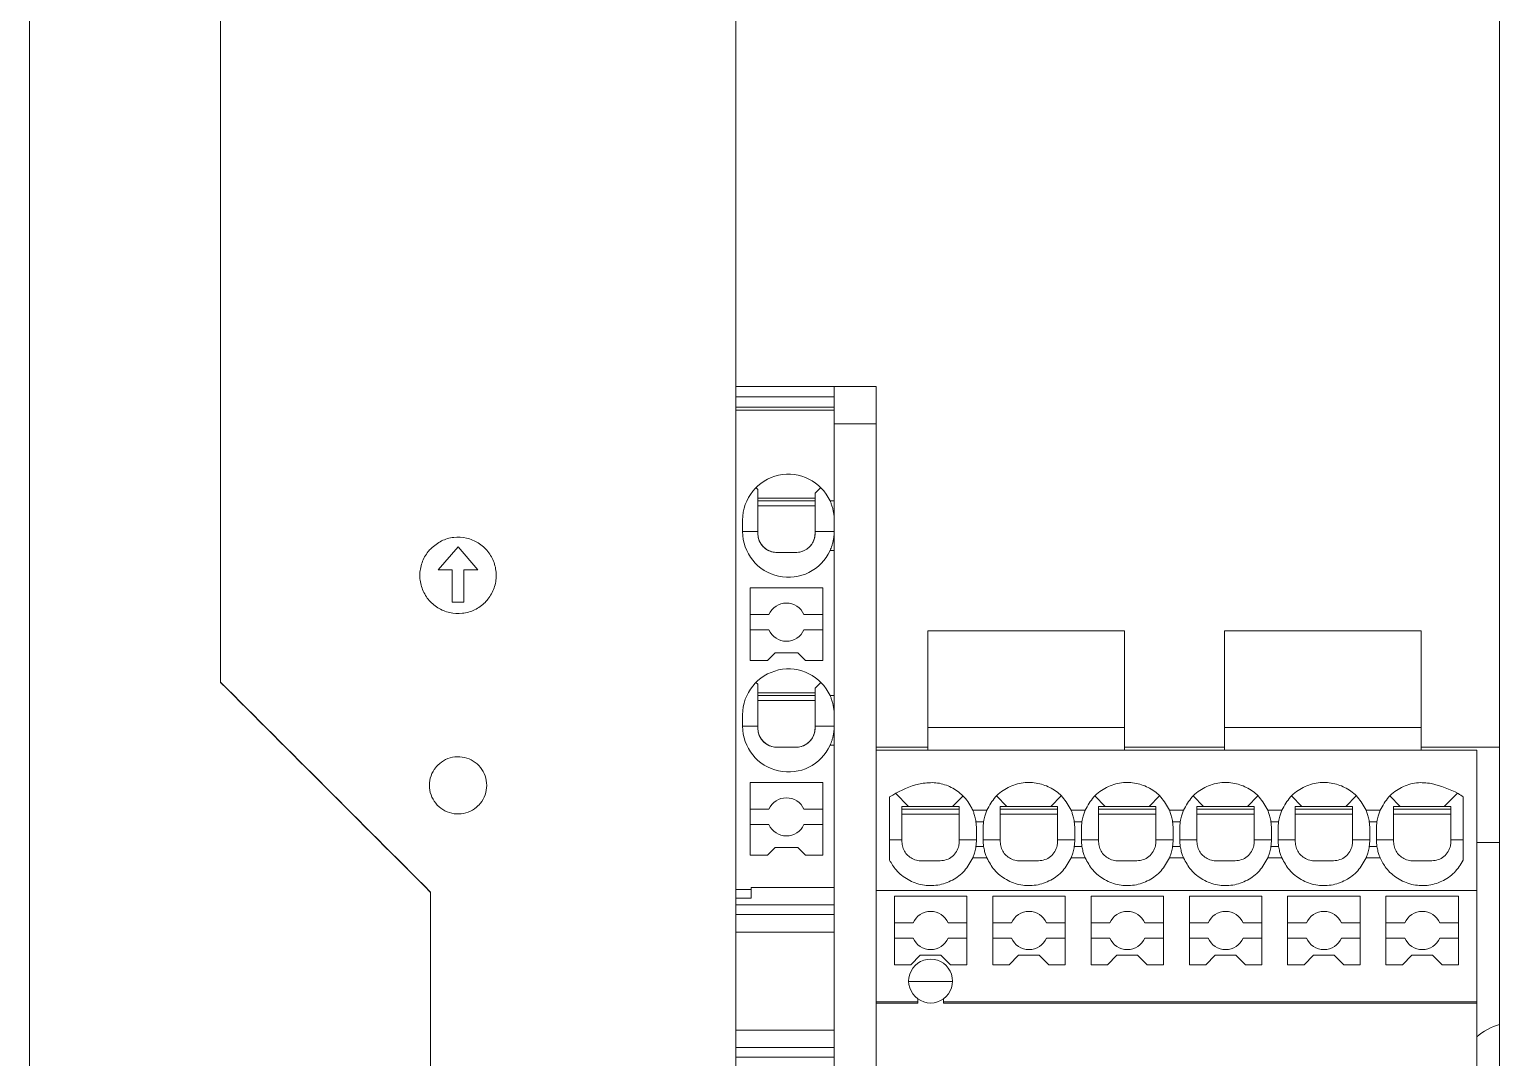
# Model space of a CAD drawing. Header units: millimetres. Extents: x 15 to 265, y 8 to 208.
# Drawn here: x 86.1 to 124.6, y 145.02 to 171.95 of the extents above; entities that cross this region are included whole.
import ezdxf

# ---------------------------------------------------------------- set-up
doc = ezdxf.new("R2010")
doc.units = ezdxf.units.MM

msp = doc.modelspace()

# ---------------------------------------------------------------- linework, layer by layer
at = {"color": 7, "linetype": 'Continuous', "lineweight": 15}
for p, q in [((86.105, 133.766), (86.105, 178.151)), ((104.605, 133.987), (104.605, 178.151)), ((124.605, 174.001), (124.605, 115.001)), ((107.18, 162.601), (104.605, 162.601)), ((108.28, 162.601), (107.18, 162.601)), ((107.18, 162.601), (107.18, 162.59)), ((107.18, 162.59), (107.18, 162.061)), ((108.28, 161.621), (108.28, 162.601)), ((107.18, 162.328), (104.605, 162.328)), ((104.605, 162.061), (107.18, 162.061)), ((104.605, 161.977), (107.18, 161.977)), ((107.18, 162.061), (107.18, 161.977)), ((107.18, 161.977), (107.18, 159.601)), ((107.18, 161.621), (108.28, 161.621)), ((107.18, 161.621), (107.18, 144.411)), ((108.28, 144.411), (108.28, 161.621)), ((105.131, 159.95), (105.18, 159.901)), ((105.18, 159.901), (105.18, 158.801)), ((106.68, 159.801), (106.828, 159.95)), ((106.68, 158.801), (106.68, 159.801)), ((105.18, 159.676), (106.68, 159.676)), ((105.18, 159.601), (106.68, 159.601)), ((106.68, 159.476), (105.18, 159.476)), ((107.18, 159.601), (107.071, 159.601)), ((104.78, 159.101), (104.78, 158.801)), ((104.78, 158.801), (105.18, 158.801)), ((105.18, 158.751), (105.18, 158.801)), ((106.68, 158.801), (107.18, 158.801)), ((106.68, 158.751), (106.68, 158.801)), ((96.813, 157.801), (97.33, 158.401)), ((97.33, 158.401), (97.846, 157.801)), ((105.68, 158.251), (105.68, 158.251)), ((107.071, 158.301), (107.18, 158.301)), ((107.18, 158.301), (107.18, 154.501)), ((97.18, 157.801), (96.813, 157.801)), ((97.18, 156.951), (97.18, 157.801)), ((97.48, 157.801), (97.48, 156.951)), ((97.846, 157.801), (97.48, 157.801)), ((106.88, 157.326), (104.98, 157.326)), ((104.98, 157.326), (104.98, 155.426)), ((106.88, 155.426), (106.88, 157.326)), ((97.48, 156.951), (97.18, 156.951)), ((104.98, 156.626), (105.472, 156.626)), ((106.388, 156.626), (106.88, 156.626)), ((104.98, 156.226), (105.472, 156.226)), ((106.388, 156.226), (106.88, 156.226)), ((109.63, 156.201), (114.78, 156.201)), ((109.63, 156.201), (109.63, 153.67)), ((114.78, 156.201), (114.78, 153.67)), ((114.78, 156.201), (114.78, 156.201)), ((114.78, 154.473), (114.78, 156.201)), ((117.405, 154.473), (117.405, 156.201)), ((117.405, 156.201), (117.405, 156.201)), ((117.405, 156.201), (117.405, 153.67)), ((117.405, 156.201), (122.555, 156.201)), ((122.555, 156.201), (122.555, 153.67)), ((105.43, 155.426), (105.63, 155.626)), ((105.63, 155.626), (106.23, 155.626)), ((106.23, 155.626), (106.43, 155.426)), ((104.98, 155.426), (105.43, 155.426)), ((106.43, 155.426), (106.88, 155.426)), ((91.112, 154.85), (91.112, 154.854)), ((105.131, 154.85), (105.18, 154.801)), ((105.18, 154.801), (105.18, 153.701)), ((106.68, 154.701), (106.828, 154.85)), ((105.18, 154.576), (106.68, 154.576)), ((105.18, 154.501), (106.68, 154.501)), ((106.68, 153.701), (106.68, 154.701)), ((107.18, 154.501), (107.071, 154.501)), ((114.78, 153.331), (114.78, 154.473)), ((117.405, 153.331), (117.405, 154.473)), ((104.78, 154.001), (104.78, 153.701)), ((106.68, 154.376), (105.18, 154.376)), ((104.78, 153.701), (105.18, 153.701)), ((105.18, 153.651), (105.18, 153.701)), ((106.68, 153.701), (107.18, 153.701)), ((106.68, 153.651), (106.68, 153.701)), ((109.63, 153.67), (114.78, 153.67)), ((109.63, 153.67), (109.63, 153.076)), ((114.78, 153.67), (114.78, 153.076)), ((117.405, 153.076), (117.405, 153.67)), ((117.405, 153.67), (122.555, 153.67)), ((122.555, 153.67), (122.555, 153.076)), ((114.78, 153.151), (114.78, 153.331)), ((117.405, 153.151), (117.405, 153.331)), ((105.68, 153.151), (105.68, 153.151)), ((107.071, 153.201), (107.18, 153.201)), ((107.18, 153.201), (107.18, 149.476)), ((109.63, 153.151), (108.28, 153.151)), ((124.005, 153.076), (108.28, 153.076)), ((117.405, 153.151), (114.78, 153.151)), ((124.605, 153.151), (122.555, 153.151)), ((124.005, 149.401), (124.005, 153.076)), ((106.88, 152.226), (104.98, 152.226)), ((104.98, 152.226), (104.98, 150.326)), ((106.88, 150.326), (106.88, 152.226)), ((108.63, 150.193), (108.63, 151.851)), ((109.13, 151.601), (108.784, 151.947)), ((110.553, 151.875), (110.28, 151.601)), ((111.705, 151.601), (111.431, 151.875)), ((113.128, 151.875), (112.855, 151.601)), ((114.28, 151.601), (114.006, 151.875)), ((115.703, 151.875), (115.43, 151.601)), ((116.855, 151.601), (116.581, 151.875)), ((118.278, 151.875), (118.005, 151.601)), ((119.43, 151.601), (119.156, 151.875)), ((120.853, 151.875), (120.58, 151.601)), ((121.731, 151.875), (122.005, 151.601)), ((123.155, 151.601), (123.501, 151.947)), ((123.655, 151.851), (123.655, 150.193)), ((104.98, 151.526), (105.472, 151.526)), ((106.88, 151.526), (106.388, 151.526)), ((108.955, 151.601), (109.13, 151.601)), ((108.955, 150.726), (108.955, 151.601)), ((110.455, 151.526), (108.955, 151.526)), ((108.955, 151.401), (110.455, 151.401)), ((110.28, 151.601), (109.13, 151.601)), ((110.455, 151.601), (110.28, 151.601)), ((110.455, 150.726), (110.455, 151.601)), ((111.178, 151.502), (110.807, 151.502)), ((111.53, 151.601), (111.705, 151.601)), ((111.53, 150.726), (111.53, 151.601)), ((113.03, 151.526), (111.53, 151.526)), ((111.53, 151.401), (113.03, 151.401)), ((112.855, 151.601), (111.705, 151.601)), ((113.03, 151.601), (112.855, 151.601)), ((113.03, 150.726), (113.03, 151.601)), ((113.753, 151.502), (113.382, 151.502)), ((114.105, 151.601), (114.28, 151.601)), ((114.105, 150.726), (114.105, 151.601)), ((115.605, 151.526), (114.105, 151.526)), ((114.105, 151.401), (115.605, 151.401)), ((115.43, 151.601), (114.28, 151.601)), ((115.605, 151.601), (115.43, 151.601)), ((115.605, 150.726), (115.605, 151.601)), ((116.328, 151.502), (115.957, 151.502)), ((116.68, 151.601), (116.855, 151.601)), ((116.68, 150.726), (116.68, 151.601)), ((118.18, 151.526), (116.68, 151.526)), ((116.68, 151.401), (118.18, 151.401)), ((118.005, 151.601), (116.855, 151.601)), ((118.18, 151.601), (118.005, 151.601)), ((118.18, 150.726), (118.18, 151.601)), ((118.903, 151.502), (118.532, 151.502)), ((119.255, 151.601), (119.43, 151.601)), ((119.255, 150.726), (119.255, 151.601)), ((120.755, 151.526), (119.255, 151.526)), ((119.255, 151.401), (120.755, 151.401)), ((120.58, 151.601), (119.43, 151.601)), ((120.755, 151.601), (120.58, 151.601)), ((120.755, 150.726), (120.755, 151.601)), ((121.478, 151.502), (121.107, 151.502)), ((121.83, 151.601), (122.005, 151.601)), ((121.83, 150.726), (121.83, 151.601)), ((121.83, 151.526), (123.33, 151.526)), ((123.33, 151.401), (121.83, 151.401)), ((122.005, 151.601), (123.155, 151.601)), ((123.33, 151.601), (123.155, 151.601)), ((123.33, 150.726), (123.33, 151.601)), ((104.98, 151.126), (105.472, 151.126)), ((106.388, 151.126), (106.88, 151.126)), ((110.892, 151.2), (111.092, 151.2)), ((110.905, 150.726), (110.905, 151.026)), ((111.08, 151.026), (111.08, 150.726)), ((113.667, 151.2), (113.467, 151.2)), ((113.48, 151.026), (113.48, 150.726)), ((113.655, 150.726), (113.655, 151.026)), ((116.242, 151.2), (116.042, 151.2)), ((116.055, 151.026), (116.055, 150.726)), ((116.23, 150.726), (116.23, 151.026)), ((118.617, 151.2), (118.817, 151.2)), ((118.63, 151.026), (118.63, 150.726)), ((118.805, 151.026), (118.805, 150.726)), ((121.392, 151.2), (121.192, 151.2)), ((121.205, 151.026), (121.205, 150.726)), ((121.38, 150.726), (121.38, 151.026)), ((108.63, 150.726), (108.955, 150.726)), ((108.955, 150.726), (108.955, 150.676)), ((110.455, 150.676), (110.455, 150.726)), ((110.905, 150.726), (110.455, 150.726)), ((111.092, 150.553), (110.892, 150.553)), ((111.08, 150.726), (111.53, 150.726)), ((111.53, 150.726), (111.53, 150.676)), ((113.03, 150.676), (113.03, 150.726)), ((113.48, 150.726), (113.03, 150.726)), ((113.467, 150.553), (113.667, 150.553)), ((113.655, 150.726), (114.105, 150.726)), ((114.105, 150.726), (114.105, 150.676)), ((115.605, 150.676), (115.605, 150.726)), ((116.055, 150.726), (115.605, 150.726)), ((116.042, 150.553), (116.242, 150.553)), ((116.23, 150.726), (116.68, 150.726)), ((116.68, 150.726), (116.68, 150.676)), ((118.18, 150.676), (118.18, 150.726)), ((118.63, 150.726), (118.18, 150.726)), ((118.817, 150.553), (118.617, 150.553)), ((118.805, 150.726), (118.922, 150.726)), ((118.922, 150.726), (119.255, 150.726)), ((119.255, 150.726), (119.255, 150.676)), ((120.755, 150.726), (120.755, 150.676)), ((120.755, 150.726), (121.205, 150.726)), ((121.192, 150.553), (121.392, 150.553)), ((121.38, 150.726), (121.83, 150.726)), ((121.83, 150.726), (121.83, 150.676)), ((123.33, 150.676), (123.33, 150.726)), ((123.33, 150.726), (123.655, 150.726)), ((124.605, 150.651), (124.005, 150.651)), ((104.98, 150.326), (105.43, 150.326)), ((105.43, 150.326), (105.63, 150.526)), ((105.63, 150.526), (106.23, 150.526)), ((106.23, 150.526), (106.43, 150.326)), ((106.43, 150.326), (106.88, 150.326)), ((110.807, 150.251), (111.178, 150.251)), ((113.382, 150.251), (113.753, 150.251)), ((115.957, 150.251), (116.328, 150.251)), ((118.532, 150.251), (118.903, 150.251)), ((121.107, 150.251), (121.478, 150.251)), ((105.005, 149.426), (104.605, 149.426)), ((107.18, 149.476), (105.005, 149.476)), ((105.005, 149.476), (105.005, 149.426)), ((105.005, 149.426), (105.005, 149.198)), ((108.28, 149.401), (124.005, 149.401)), ((124.005, 149.401), (124.005, 146.486)), ((105.005, 149.198), (104.605, 149.198)), ((107.18, 149.022), (104.605, 149.022)), ((110.655, 149.251), (108.755, 149.251)), ((108.755, 149.251), (108.755, 147.451)), ((110.655, 147.451), (110.655, 149.251)), ((111.33, 149.251), (111.33, 147.451)), ((113.23, 149.251), (111.33, 149.251)), ((113.23, 147.451), (113.23, 149.251)), ((113.905, 149.251), (113.905, 147.451)), ((115.805, 149.251), (113.905, 149.251)), ((115.805, 147.451), (115.805, 149.251)), ((116.48, 149.251), (116.48, 147.451)), ((118.38, 149.251), (116.48, 149.251)), ((118.38, 147.451), (118.38, 149.251)), ((119.055, 149.251), (119.055, 147.451)), ((120.955, 149.251), (119.055, 149.251)), ((120.955, 147.451), (120.955, 149.251)), ((121.63, 149.251), (121.63, 147.451)), ((123.53, 149.251), (121.63, 149.251)), ((123.53, 147.451), (123.53, 149.251)), ((104.605, 148.766), (107.18, 148.766)), ((104.605, 148.31), (107.18, 148.31)), ((109.247, 148.551), (108.755, 148.551)), ((110.163, 148.551), (110.655, 148.551)), ((111.822, 148.551), (111.33, 148.551)), ((112.738, 148.551), (113.23, 148.551)), ((114.397, 148.551), (113.905, 148.551)), ((115.313, 148.551), (115.805, 148.551)), ((116.972, 148.551), (116.48, 148.551)), ((117.888, 148.551), (118.38, 148.551)), ((119.547, 148.551), (119.055, 148.551)), ((120.463, 148.551), (120.955, 148.551)), ((122.122, 148.551), (121.63, 148.551)), ((123.038, 148.551), (123.53, 148.551)), ((109.247, 148.151), (108.755, 148.151)), ((110.655, 148.151), (110.163, 148.151)), ((111.822, 148.151), (111.33, 148.151)), ((113.23, 148.151), (112.738, 148.151)), ((114.397, 148.151), (113.905, 148.151)), ((115.805, 148.151), (115.313, 148.151)), ((116.972, 148.151), (116.48, 148.151)), ((118.38, 148.151), (117.888, 148.151)), ((119.547, 148.151), (119.055, 148.151)), ((120.955, 148.151), (120.463, 148.151)), ((122.122, 148.151), (121.63, 148.151)), ((123.53, 148.151), (123.038, 148.151)), ((109.184, 147.451), (109.434, 147.701)), ((109.434, 147.701), (109.976, 147.701)), ((109.976, 147.701), (110.226, 147.451)), ((111.759, 147.451), (112.009, 147.701)), ((112.009, 147.701), (112.551, 147.701)), ((112.551, 147.701), (112.801, 147.451)), ((114.334, 147.451), (114.584, 147.701)), ((114.584, 147.701), (115.126, 147.701)), ((115.126, 147.701), (115.376, 147.451)), ((116.909, 147.451), (117.159, 147.701)), ((117.159, 147.701), (117.701, 147.701)), ((117.701, 147.701), (117.951, 147.451)), ((119.484, 147.451), (119.734, 147.701)), ((119.734, 147.701), (120.276, 147.701)), ((120.276, 147.701), (120.526, 147.451)), ((122.059, 147.451), (122.309, 147.701)), ((122.309, 147.701), (122.851, 147.701)), ((122.851, 147.701), (123.101, 147.451)), ((108.755, 147.451), (109.184, 147.451)), ((110.226, 147.451), (110.655, 147.451)), ((111.33, 147.451), (111.759, 147.451)), ((112.801, 147.451), (113.23, 147.451)), ((113.905, 147.451), (114.334, 147.451)), ((115.376, 147.451), (115.805, 147.451)), ((116.48, 147.451), (116.909, 147.451)), ((117.951, 147.451), (118.38, 147.451)), ((119.055, 147.451), (119.484, 147.451)), ((120.526, 147.451), (120.955, 147.451)), ((121.63, 147.451), (122.059, 147.451)), ((123.101, 147.451), (123.53, 147.451)), ((109.13, 147.016), (110.28, 147.016)), ((109.366, 146.486), (108.28, 146.486)), ((108.28, 146.451), (109.366, 146.451)), ((109.366, 146.562), (109.366, 146.486)), ((109.366, 146.486), (109.366, 146.451)), ((110.044, 146.486), (110.044, 146.562)), ((110.044, 146.451), (110.044, 146.486)), ((124.005, 146.486), (110.044, 146.486)), ((110.044, 146.451), (124.005, 146.451)), ((124.005, 146.486), (124.005, 146.451)), ((124.005, 146.451), (124.005, 144.501)), ((107.18, 145.743), (104.605, 145.743)), ((107.18, 145.287), (104.605, 145.287)), ((104.605, 145.031), (107.18, 145.031))]:
    msp.add_line(p, q, dxfattribs=at)
for centre, radius, start, end in [((105.98, 159.101), 1.2, 24.6243, 180), ((105.98, 158.801), 1.2, 180, 335.3757), ((105.98, 158.801), 1.2, 180, 335.3757), ((105.68, 158.751), 0.5, 180, 270), ((106.18, 158.751), 0.5, 270, 360), ((105.93, 156.426), 0.5, 23.5782, 156.4218), ((105.93, 156.426), 0.5, 203.5782, 336.4218), ((105.93, 156.426), 0.5, 203.5782, 336.4218), ((105.98, 154.001), 1.2, 24.6243, 180), ((105.98, 153.701), 1.2, 180, 335.3757), ((105.98, 153.701), 1.2, 180, 335.3757), ((105.68, 153.651), 0.5, 180, 270), ((106.18, 153.651), 0.5, 270, 360), ((105.93, 151.326), 0.5, 23.5782, 156.4218), ((105.93, 151.326), 0.5, 203.5782, 336.4218), ((105.93, 151.326), 0.5, 203.5782, 336.4218), ((109.705, 151.026), 1.2, 0, 8.3295), ((112.28, 151.026), 1.2, 171.6705, 180), ((112.28, 151.026), 1.2, 0, 8.3295), ((114.855, 151.026), 1.2, 171.6705, 180), ((114.855, 151.026), 1.2, 0, 8.3295), ((117.43, 151.026), 1.2, 171.6705, 180), ((117.43, 151.026), 1.2, 0, 8.3295), ((120.005, 151.026), 1.2, 171.6705, 180), ((120.005, 151.026), 1.2, 0, 8.3295), ((122.58, 151.026), 1.2, 171.6705, 180), ((109.705, 150.726), 1.2, 351.6705, 0), ((112.28, 150.726), 1.2, 180, 188.3295), ((112.28, 150.726), 1.2, 351.6705, 0), ((114.855, 150.726), 1.2, 180, 188.3295), ((114.855, 150.726), 1.2, 351.6705, 0), ((117.43, 150.726), 1.2, 180, 188.3295), ((117.43, 150.726), 1.2, 351.6705, 0), ((120.005, 150.726), 1.2, 180, 188.3295), ((120.005, 150.726), 1.2, 351.6705, 0), ((122.58, 150.726), 1.2, 180, 188.3295), ((109.705, 148.351), 0.5, 23.5782, 156.4218), ((112.28, 148.351), 0.5, 23.5782, 156.4218), ((114.855, 148.351), 0.5, 23.5782, 156.4218), ((117.43, 148.351), 0.5, 23.5782, 156.4218), ((120.005, 148.351), 0.5, 23.5782, 156.4218), ((122.58, 148.351), 0.5, 23.5782, 156.4218), ((109.705, 148.351), 0.5, 203.5782, 336.4218), ((112.28, 148.351), 0.5, 203.5782, 336.4218), ((114.855, 148.351), 0.5, 203.5782, 336.4218), ((117.43, 148.351), 0.5, 203.5782, 336.4218), ((120.005, 148.351), 0.5, 203.5782, 336.4218), ((122.58, 148.351), 0.5, 203.5782, 336.4218), ((109.705, 147.026), 0.575, 306.1266, 233.8734), ((109.705, 147.026), 0.575, 233.8734, 306.1266), ((125.03, 144.401), 1.55, 105.914, 131.3984)]:
    msp.add_arc(centre, radius, start, end, dxfattribs=at)
for centre, major_axis, ratio, start_param, end_param in [((91.117, 126.267), (-0.082, 275), 0.000011, 4.816531, 4.902198), ((91.117, 126.267), (-0.082, 274.875), 0.000011, 4.816562, 4.902285), ((109.602, 126.267), (-274.189, 274.954), 0.018335, 4.77816, 4.79825), ((109.602, 126.267), (-274.064, 274.829), 0.018335, 4.778182, 4.79828)]:
    msp.add_ellipse(centre, major_axis=major_axis, ratio=ratio, start_param=start_param, end_param=end_param, dxfattribs=at)
for points, knots in [([(107.071, 159.601), (107.082, 159.575), (107.106, 159.521), (107.135, 159.431), (107.158, 159.335), (107.172, 159.247), (107.179, 159.169), (107.179, 159.124), (107.18, 159.101)], [0, 0, 0, 0, 0.20132, 0.4066523, 0.5847371, 0.7675234, 0.8829412, 1, 1, 1, 1]), ([(96.623, 158.359), (96.71, 158.43), (96.884, 158.573), (97.216, 158.663), (97.555, 158.645), (97.87, 158.516), (98.124, 158.29), (98.29, 157.992), (98.349, 157.655), (98.292, 157.316), (98.163, 157.082), (97.988, 156.887), (97.772, 156.733), (97.445, 156.639), (97.104, 156.658), (96.79, 156.788), (96.535, 157.014), (96.369, 157.312), (96.31, 157.649), (96.368, 157.987), (96.496, 158.223), (96.598, 158.332), (96.623, 158.359)], [0, 0, 0, 0, 0.053437, 0.106883, 0.160121, 0.213268, 0.26657, 0.320197, 0.374169, 0.428354, 0.482526, 0.500016, 0.553452, 0.606896, 0.660162, 0.713352, 0.766672, 0.820275, 0.874205, 0.928367, 0.982559, 1, 1, 1, 1]), ([(105.18, 158.751), (105.184, 158.704), (105.192, 158.608), (105.255, 158.477), (105.348, 158.368), (105.473, 158.288), (105.589, 158.255), (105.659, 158.252), (105.68, 158.251)], [0, 0, 0, 0, 0.165538, 0.330968, 0.499815, 0.687388, 0.905918, 1, 1, 1, 1]), ([(106.68, 158.751), (106.675, 158.701), (106.667, 158.6), (106.597, 158.463), (106.493, 158.352), (106.357, 158.276), (106.248, 158.253), (106.188, 158.252), (106.18, 158.251)], [0, 0, 0, 0, 0.183114, 0.366221, 0.550826, 0.747146, 0.9639, 1, 1, 1, 1]), ([(107.18, 158.801), (107.179, 158.769), (107.178, 158.704), (107.166, 158.61), (107.147, 158.52), (107.125, 158.439), (107.099, 158.365), (107.08, 158.323), (107.071, 158.301)], [0, 0, 0, 0, 0.166846, 0.338751, 0.505464, 0.675849, 0.836883, 1, 1, 1, 1]), ([(105.68, 158.251), (105.737, 158.251), (105.825, 158.251), (105.973, 158.251), (106.085, 158.251), (106.149, 158.251), (106.18, 158.251)], [0, 0, 0, 0, 0.387804, 0.599062, 0.810983, 1, 1, 1, 1]), ([(107.071, 154.501), (107.082, 154.475), (107.106, 154.421), (107.135, 154.331), (107.158, 154.235), (107.172, 154.147), (107.179, 154.069), (107.179, 154.024), (107.18, 154.001)], [0, 0, 0, 0, 0.20132, 0.406652, 0.584737, 0.767523, 0.882941, 1, 1, 1, 1]), ([(105.18, 153.651), (105.184, 153.604), (105.192, 153.508), (105.255, 153.377), (105.348, 153.268), (105.473, 153.188), (105.589, 153.155), (105.659, 153.152), (105.68, 153.151)], [0, 0, 0, 0, 0.165538, 0.330968, 0.499815, 0.687388, 0.905918, 1, 1, 1, 1]), ([(106.68, 153.651), (106.675, 153.601), (106.667, 153.5), (106.597, 153.363), (106.493, 153.252), (106.357, 153.176), (106.248, 153.153), (106.188, 153.152), (106.18, 153.151)], [0, 0, 0, 0, 0.183114, 0.366221, 0.550826, 0.747146, 0.9639, 1, 1, 1, 1]), ([(107.18, 153.701), (107.179, 153.669), (107.178, 153.604), (107.166, 153.51), (107.147, 153.42), (107.125, 153.339), (107.099, 153.265), (107.08, 153.223), (107.071, 153.201)], [0, 0, 0, 0, 0.166846, 0.338751, 0.505464, 0.675849, 0.836883, 1, 1, 1, 1]), ([(96.799, 152.682), (96.865, 152.735), (96.995, 152.843), (97.245, 152.91), (97.5, 152.897), (97.736, 152.799), (97.927, 152.629), (98.051, 152.405), (98.094, 152.152), (98.051, 151.898), (97.954, 151.723), (97.823, 151.578), (97.661, 151.463), (97.415, 151.392), (97.16, 151.406), (96.924, 151.504), (96.733, 151.674), (96.609, 151.898), (96.565, 152.152), (96.609, 152.405), (96.705, 152.581), (96.781, 152.662), (96.799, 152.682)], [0, 0, 0, 0, 0.053516, 0.107039, 0.160422, 0.213743, 0.267169, 0.320816, 0.374696, 0.42872, 0.482736, 0.50001, 0.553526, 0.607048, 0.660447, 0.713795, 0.767232, 0.820864, 0.874718, 0.928728, 0.982756, 1, 1, 1, 1]), ([(105.68, 153.151), (105.737, 153.151), (105.825, 153.151), (105.973, 153.151), (106.085, 153.151), (106.149, 153.151), (106.18, 153.151)], [0, 0, 0, 0, 0.387804, 0.599062, 0.810983, 1, 1, 1, 1]), ([(108.63, 151.851), (108.849, 151.975), (109.115, 152.125), (109.414, 152.191), (109.466, 152.203)], [0, 0, 0, 0, 0.824208, 1, 1, 1, 1]), ([(109.466, 152.203), (109.592, 152.216), (109.844, 152.244), (110.215, 152.133), (110.535, 151.921), (110.72, 151.687), (110.791, 151.535), (110.807, 151.502)], [0, 0, 0, 0, 0.2272504, 0.4544148, 0.6852442, 0.93083, 1, 1, 1, 1]), ([(111.178, 151.502), (111.245, 151.623), (111.38, 151.866), (111.723, 152.116), (112.118, 152.239), (112.517, 152.224), (112.877, 152.089), (113.189, 151.85), (113.316, 151.621), (113.382, 151.502)], [0, 0, 0, 0, 0.150728, 0.301613, 0.447381, 0.583341, 0.715397, 0.852298, 1, 1, 1, 1]), ([(113.753, 151.502), (113.82, 151.623), (113.955, 151.866), (114.298, 152.116), (114.693, 152.239), (115.092, 152.224), (115.452, 152.089), (115.764, 151.85), (115.891, 151.621), (115.957, 151.502)], [0, 0, 0, 0, 0.150728, 0.301613, 0.447381, 0.583341, 0.715397, 0.852298, 1, 1, 1, 1]), ([(116.328, 151.502), (116.395, 151.623), (116.53, 151.866), (116.873, 152.116), (117.268, 152.239), (117.667, 152.224), (118.027, 152.089), (118.339, 151.85), (118.466, 151.621), (118.532, 151.502)], [0, 0, 0, 0, 0.150728, 0.301613, 0.447381, 0.583341, 0.715397, 0.852298, 1, 1, 1, 1]), ([(118.903, 151.502), (118.97, 151.623), (119.105, 151.866), (119.448, 152.116), (119.843, 152.239), (120.242, 152.224), (120.602, 152.089), (120.914, 151.85), (121.041, 151.621), (121.107, 151.502)], [0, 0, 0, 0, 0.1507277, 0.3016133, 0.4473806, 0.5833407, 0.7153968, 0.8522985, 1, 1, 1, 1]), ([(121.478, 151.502), (121.545, 151.623), (121.68, 151.866), (122.023, 152.114), (122.42, 152.245), (122.688, 152.216), (122.818, 152.203)], [0, 0, 0, 0, 0.258013, 0.516296, 0.765818, 1, 1, 1, 1]), ([(122.818, 152.203), (123.062, 152.132), (123.358, 152.045), (123.61, 151.88), (123.655, 151.851)], [0, 0, 0, 0, 0.824218, 1, 1, 1, 1]), ([(110.807, 151.502), (110.814, 151.483), (110.83, 151.447), (110.867, 151.339), (110.884, 151.245), (110.892, 151.2)], [0, 0, 0, 0, 0.343171, 0.685636, 1, 1, 1, 1]), ([(111.092, 151.2), (111.102, 151.25), (111.12, 151.349), (111.158, 151.453), (111.171, 151.486), (111.178, 151.502)], [0, 0, 0, 0, 0.349367, 0.698272, 1, 1, 1, 1]), ([(113.382, 151.502), (113.389, 151.483), (113.405, 151.447), (113.442, 151.339), (113.459, 151.245), (113.467, 151.2)], [0, 0, 0, 0, 0.343171, 0.685636, 1, 1, 1, 1]), ([(113.667, 151.2), (113.677, 151.25), (113.695, 151.349), (113.733, 151.453), (113.746, 151.486), (113.753, 151.502)], [0, 0, 0, 0, 0.349367, 0.698272, 1, 1, 1, 1]), ([(115.957, 151.502), (115.964, 151.483), (115.98, 151.447), (116.017, 151.339), (116.034, 151.245), (116.042, 151.2)], [0, 0, 0, 0, 0.343171, 0.685636, 1, 1, 1, 1]), ([(116.242, 151.2), (116.252, 151.25), (116.27, 151.349), (116.308, 151.453), (116.321, 151.486), (116.328, 151.502)], [0, 0, 0, 0, 0.3493667, 0.6982723, 1, 1, 1, 1]), ([(118.532, 151.502), (118.539, 151.483), (118.555, 151.447), (118.592, 151.339), (118.609, 151.245), (118.617, 151.2)], [0, 0, 0, 0, 0.343171, 0.6856359, 1, 1, 1, 1]), ([(118.817, 151.2), (118.827, 151.25), (118.845, 151.349), (118.883, 151.453), (118.896, 151.486), (118.903, 151.502)], [0, 0, 0, 0, 0.349367, 0.698272, 1, 1, 1, 1]), ([(121.107, 151.502), (121.114, 151.483), (121.13, 151.447), (121.167, 151.339), (121.184, 151.245), (121.192, 151.2)], [0, 0, 0, 0, 0.343171, 0.6856359, 1, 1, 1, 1]), ([(121.392, 151.2), (121.402, 151.25), (121.42, 151.349), (121.458, 151.453), (121.471, 151.486), (121.478, 151.502)], [0, 0, 0, 0, 0.3493666, 0.6982722, 1, 1, 1, 1]), ([(108.955, 150.676), (108.959, 150.627), (108.967, 150.529), (109.034, 150.395), (109.132, 150.285), (109.262, 150.207), (109.374, 150.179), (109.44, 150.177), (109.455, 150.176)], [0, 0, 0, 0, 0.1739112, 0.3477622, 0.524107, 0.7159768, 0.9339479, 1, 1, 1, 1]), ([(109.955, 150.176), (110.011, 150.182), (110.119, 150.192), (110.274, 150.279), (110.388, 150.409), (110.447, 150.552), (110.453, 150.641), (110.455, 150.676)], [0, 0, 0, 0, 0.2418897, 0.4615764, 0.6823952, 0.8749362, 1, 1, 1, 1]), ([(110.892, 150.553), (110.883, 150.503), (110.864, 150.404), (110.827, 150.3), (110.813, 150.267), (110.807, 150.251)], [0, 0, 0, 0, 0.34937, 0.698279, 1, 1, 1, 1]), ([(111.178, 150.251), (111.17, 150.269), (111.155, 150.306), (111.118, 150.414), (111.101, 150.508), (111.092, 150.553)], [0, 0, 0, 0, 0.343175, 0.685644, 1, 1, 1, 1]), ([(111.53, 150.676), (111.534, 150.627), (111.542, 150.529), (111.609, 150.395), (111.707, 150.285), (111.837, 150.207), (111.949, 150.179), (112.015, 150.177), (112.03, 150.176)], [0, 0, 0, 0, 0.173911, 0.347762, 0.524107, 0.715977, 0.933948, 1, 1, 1, 1]), ([(112.53, 150.176), (112.586, 150.182), (112.694, 150.192), (112.849, 150.279), (112.963, 150.409), (113.022, 150.552), (113.028, 150.641), (113.03, 150.676)], [0, 0, 0, 0, 0.24189, 0.461576, 0.682395, 0.874936, 1, 1, 1, 1]), ([(113.467, 150.553), (113.458, 150.503), (113.439, 150.404), (113.402, 150.3), (113.388, 150.267), (113.382, 150.251)], [0, 0, 0, 0, 0.34937, 0.698279, 1, 1, 1, 1]), ([(113.753, 150.251), (113.745, 150.269), (113.73, 150.306), (113.693, 150.414), (113.676, 150.508), (113.667, 150.553)], [0, 0, 0, 0, 0.343175, 0.685644, 1, 1, 1, 1]), ([(114.105, 150.676), (114.109, 150.627), (114.117, 150.529), (114.184, 150.395), (114.282, 150.285), (114.412, 150.207), (114.524, 150.179), (114.59, 150.177), (114.605, 150.176)], [0, 0, 0, 0, 0.173911, 0.347762, 0.524107, 0.715977, 0.933948, 1, 1, 1, 1]), ([(115.105, 150.176), (115.161, 150.182), (115.269, 150.192), (115.424, 150.279), (115.538, 150.409), (115.597, 150.552), (115.603, 150.641), (115.605, 150.676)], [0, 0, 0, 0, 0.24189, 0.461576, 0.682395, 0.874936, 1, 1, 1, 1]), ([(116.042, 150.553), (116.033, 150.503), (116.014, 150.404), (115.977, 150.3), (115.963, 150.267), (115.957, 150.251)], [0, 0, 0, 0, 0.3493702, 0.6982794, 1, 1, 1, 1]), ([(116.328, 150.251), (116.32, 150.269), (116.305, 150.306), (116.268, 150.414), (116.251, 150.508), (116.242, 150.553)], [0, 0, 0, 0, 0.343175, 0.685644, 1, 1, 1, 1]), ([(116.68, 150.676), (116.684, 150.627), (116.692, 150.529), (116.759, 150.395), (116.857, 150.285), (116.987, 150.207), (117.099, 150.179), (117.165, 150.177), (117.18, 150.176)], [0, 0, 0, 0, 0.173911, 0.347762, 0.524107, 0.715977, 0.933948, 1, 1, 1, 1]), ([(117.68, 150.176), (117.736, 150.182), (117.844, 150.192), (117.999, 150.279), (118.113, 150.409), (118.172, 150.552), (118.178, 150.641), (118.18, 150.676)], [0, 0, 0, 0, 0.24189, 0.461576, 0.682395, 0.874936, 1, 1, 1, 1]), ([(118.617, 150.553), (118.608, 150.503), (118.589, 150.404), (118.552, 150.3), (118.538, 150.267), (118.532, 150.251)], [0, 0, 0, 0, 0.34937, 0.698279, 1, 1, 1, 1]), ([(118.903, 150.251), (118.895, 150.269), (118.88, 150.306), (118.843, 150.414), (118.826, 150.508), (118.817, 150.553)], [0, 0, 0, 0, 0.343175, 0.685644, 1, 1, 1, 1]), ([(119.255, 150.676), (119.259, 150.627), (119.267, 150.529), (119.334, 150.395), (119.432, 150.285), (119.562, 150.207), (119.674, 150.179), (119.74, 150.177), (119.755, 150.176)], [0, 0, 0, 0, 0.173911, 0.347762, 0.524107, 0.715977, 0.933948, 1, 1, 1, 1]), ([(120.255, 150.176), (120.311, 150.182), (120.419, 150.192), (120.574, 150.279), (120.688, 150.409), (120.747, 150.552), (120.753, 150.641), (120.755, 150.676)], [0, 0, 0, 0, 0.24189, 0.461576, 0.682395, 0.874936, 1, 1, 1, 1]), ([(121.192, 150.553), (121.183, 150.503), (121.164, 150.404), (121.127, 150.3), (121.113, 150.267), (121.107, 150.251)], [0, 0, 0, 0, 0.34937, 0.698279, 1, 1, 1, 1]), ([(121.478, 150.251), (121.47, 150.269), (121.455, 150.306), (121.418, 150.414), (121.401, 150.508), (121.392, 150.553)], [0, 0, 0, 0, 0.343175, 0.685644, 1, 1, 1, 1]), ([(121.83, 150.676), (121.834, 150.627), (121.842, 150.529), (121.909, 150.395), (122.007, 150.285), (122.137, 150.207), (122.249, 150.179), (122.315, 150.177), (122.33, 150.176)], [0, 0, 0, 0, 0.173911, 0.347762, 0.524107, 0.715977, 0.933948, 1, 1, 1, 1]), ([(122.83, 150.176), (122.886, 150.182), (122.994, 150.192), (123.149, 150.279), (123.263, 150.409), (123.322, 150.552), (123.328, 150.641), (123.33, 150.676)], [0, 0, 0, 0, 0.24189, 0.461576, 0.682395, 0.874936, 1, 1, 1, 1]), ([(110.807, 150.251), (110.742, 150.134), (110.612, 149.899), (110.283, 149.65), (109.897, 149.519), (109.487, 149.523), (109.103, 149.663), (108.804, 149.9), (108.682, 150.105), (108.63, 150.193)], [0, 0, 0, 0, 0.1473233, 0.2946383, 0.4422256, 0.590287, 0.7384474, 0.8865091, 1, 1, 1, 1]), ([(109.955, 150.176), (109.908, 150.176), (109.829, 150.176), (109.698, 150.176), (109.573, 150.176), (109.498, 150.176), (109.455, 150.176)], [0, 0, 0, 0, 0.303708, 0.511417, 0.719425, 1, 1, 1, 1]), ([(113.382, 150.251), (113.317, 150.134), (113.187, 149.899), (112.858, 149.65), (112.472, 149.519), (112.062, 149.523), (111.678, 149.663), (111.361, 149.914), (111.237, 150.142), (111.178, 150.251)], [0, 0, 0, 0, 0.143948, 0.287889, 0.432095, 0.576765, 0.721531, 0.866201, 1, 1, 1, 1]), ([(112.53, 150.176), (112.483, 150.176), (112.404, 150.176), (112.273, 150.176), (112.148, 150.176), (112.073, 150.176), (112.03, 150.176)], [0, 0, 0, 0, 0.303708, 0.511417, 0.719425, 1, 1, 1, 1]), ([(115.957, 150.251), (115.892, 150.134), (115.762, 149.899), (115.433, 149.65), (115.047, 149.519), (114.637, 149.523), (114.253, 149.663), (113.936, 149.914), (113.812, 150.142), (113.753, 150.251)], [0, 0, 0, 0, 0.143948, 0.287889, 0.432095, 0.576765, 0.721531, 0.866201, 1, 1, 1, 1]), ([(115.105, 150.176), (115.058, 150.176), (114.979, 150.176), (114.848, 150.176), (114.723, 150.176), (114.648, 150.176), (114.605, 150.176)], [0, 0, 0, 0, 0.303708, 0.511417, 0.719425, 1, 1, 1, 1]), ([(118.532, 150.251), (118.467, 150.134), (118.337, 149.899), (118.008, 149.65), (117.622, 149.519), (117.212, 149.523), (116.828, 149.663), (116.511, 149.914), (116.387, 150.142), (116.328, 150.251)], [0, 0, 0, 0, 0.143948, 0.287889, 0.432095, 0.576765, 0.721531, 0.866201, 1, 1, 1, 1]), ([(117.68, 150.176), (117.633, 150.176), (117.554, 150.176), (117.423, 150.176), (117.298, 150.176), (117.223, 150.176), (117.18, 150.176)], [0, 0, 0, 0, 0.303708, 0.511417, 0.719425, 1, 1, 1, 1]), ([(121.107, 150.251), (121.042, 150.134), (120.912, 149.899), (120.583, 149.65), (120.197, 149.519), (119.787, 149.523), (119.403, 149.663), (119.086, 149.914), (118.962, 150.142), (118.903, 150.251)], [0, 0, 0, 0, 0.143948, 0.287889, 0.432095, 0.576765, 0.721531, 0.866201, 1, 1, 1, 1]), ([(120.255, 150.176), (120.208, 150.176), (120.129, 150.176), (119.998, 150.176), (119.873, 150.176), (119.798, 150.176), (119.755, 150.176)], [0, 0, 0, 0, 0.303708, 0.511417, 0.719425, 1, 1, 1, 1]), ([(123.655, 150.193), (123.584, 150.079), (123.441, 149.851), (123.099, 149.621), (122.707, 149.51), (122.297, 149.537), (121.921, 149.698), (121.636, 149.95), (121.526, 150.16), (121.478, 150.251)], [0, 0, 0, 0, 0.147363, 0.294713, 0.442402, 0.590498, 0.738658, 0.886672, 1, 1, 1, 1]), ([(122.33, 150.176), (122.377, 150.176), (122.455, 150.176), (122.586, 150.176), (122.712, 150.176), (122.787, 150.176), (122.83, 150.176)], [0, 0, 0, 0, 0.303708, 0.511417, 0.719426, 1, 1, 1, 1])]:
    msp.add_open_spline(points, degree=3, knots=knots, dxfattribs=at)
msp.add_open_spline([(96.612, 149.354), (96.611, 146.796), (96.61, 141.68), (96.609, 136.551), (96.608, 133.987)], degree=3, dxfattribs=at)

doc.saveas('drawing.dxf')
